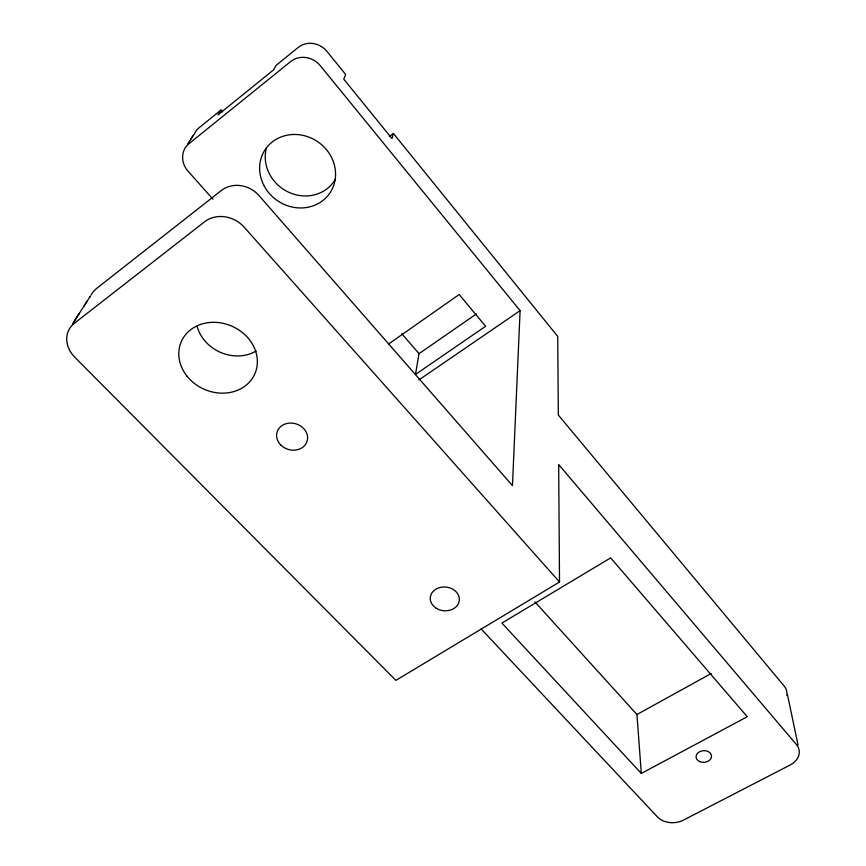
<?xml version="1.0" encoding="UTF-8"?>
<svg xmlns="http://www.w3.org/2000/svg" width="866" height="866" viewBox="0 0 866 866"><rect width="100%" height="100%" fill="white"/><g stroke="black" fill="none" stroke-linecap="round" stroke-linejoin="round"><path stroke-width="1.3" d="M213.004 199.212L188.214 171.403A21.195 18.846 37.7 0 1 188.929 143.713L290.63 61.583A21.758 20.156 45.2 0 1 320.366 65.794L520.098 310.656L512.456 485.62L259.086 195.662A27.301 24.389 32.5 0 0 221.415 190.466L96.516 288.508A26.51 22.332 29.8 0 0 91.168 295.057M476.549 313.838L419.025 353.653L415.474 374.458L485.62 326.276L459.175 294.516L388.769 343.889M786.826 695.355A18.532 14.267 -7.6 0 0 784.228 686.121L558.31 415.03L557.736 336.441L393.413 133.472L391.973 138.571L343.737 79.142L345.664 74.487L327.088 51.549A21.152 19.647 47.2 0 0 298.218 47.446L276.102 65.361L273.526 69.929L217.94 114.918L220.982 110.014L222.562 111.855M89.599 297.341L90.389 296.085L72.495 324.057M73.989 321.73L79.369 313.319M187.597 144.211L193.41 135.118M190.856 139.112L192.75 136.146M83.84 306.326L87.434 300.719M220.982 110.014L199.148 127.692A20.611 18.413 38.9 0 0 194.06 134.793M389.375 136.547L393.413 133.472M418.873 379.947L520.098 310.656M559.523 582.006L395.881 680.373L74.866 357.301A27.799 23.079 28.5 0 1 74.292 323.343L204.603 221.783A28.654 25.32 30.5 0 1 244.201 227.206L559.523 582.006L558.667 464.544L796.428 744.565A19.507 14.625 -7 0 1 790.019 765.079L683.458 820.124A18.814 13.91 -3 0 1 657.478 816.974L481.063 628.868M641.316 773.435L501.901 623.065L610.66 557.888L747.25 716.723L641.316 773.435L636.943 714.515L711.224 673.51M534.863 601.838L636.943 714.515M401.77 333.713L419.025 353.653M787.519 694.933L798.062 745.128M256.184 350.979A38.31 33.319 25 0 1 197.091 326.309M335.499 178.991A38.234 35.16 35 0 1 288.984 192.36A38.234 35.16 35 0 1 266.49 147.707M699.934 761.701A7.729 5.835 -4.5 0 0 711.527 756.245A7.729 5.835 -4.5 0 0 699.945 751.569A7.729 5.835 -4.5 0 0 699.934 761.701M436.085 608.138A14.581 11.875 5.7 0 0 459.261 600.798A14.581 11.875 5.7 0 0 439.084 587.776A14.581 11.875 5.7 0 0 436.085 608.138M281.017 445.221A15.685 13.358 16.8 0 0 307.029 441.422A15.685 13.358 16.8 0 0 288.237 423.236A15.685 13.358 16.8 0 0 281.017 445.221M187.197 376.374A40.15 34.445 23.7 0 0 254.55 374.513A40.15 34.445 23.7 0 0 212.451 322.325A40.15 34.445 23.7 0 0 187.197 376.374M263.784 185.227A38.959 35.701 34 0 0 329.459 193.627A38.959 35.701 34 0 0 299.56 134.782A38.959 35.701 34 0 0 263.784 185.227"/></g></svg>
